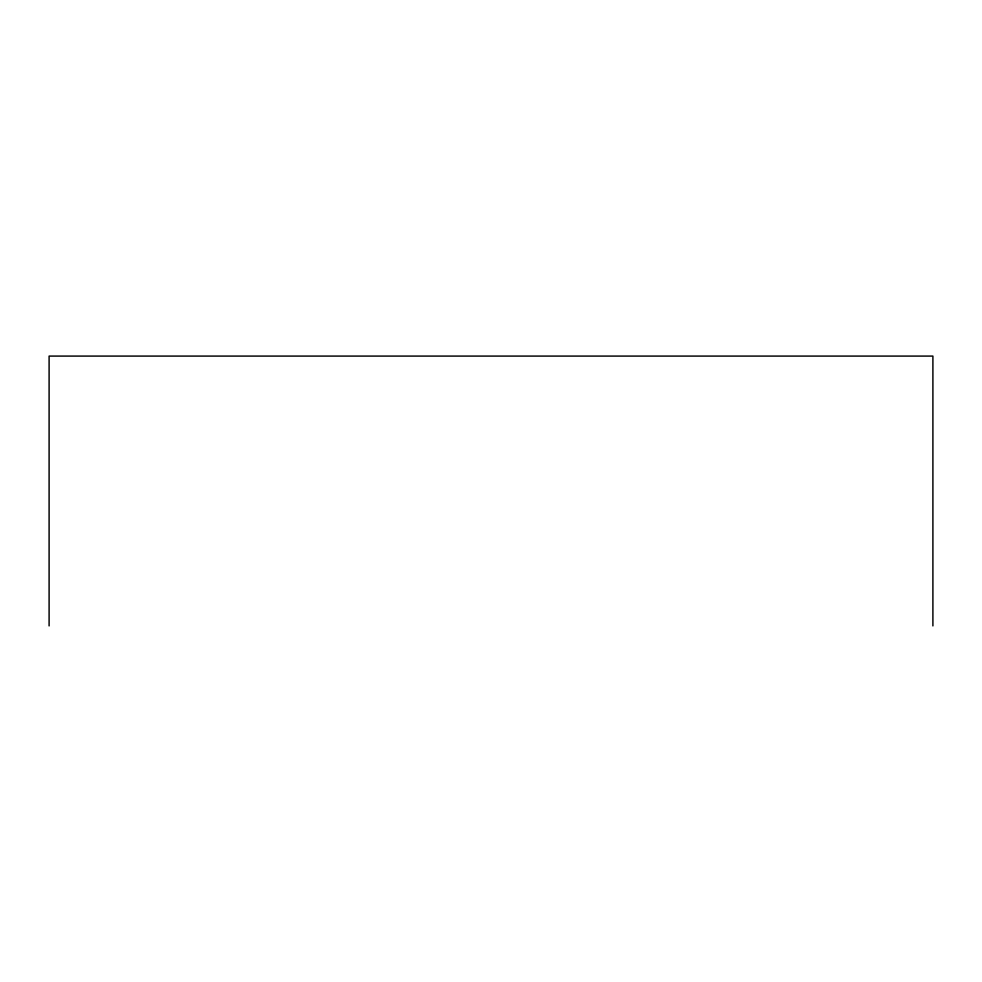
<?xml version="1.0" encoding="UTF-8"?>
<svg xmlns="http://www.w3.org/2000/svg" width="982" height="982" viewBox="0 0 982 982"><rect width="100%" height="100%" fill="white"/><g stroke="black" fill="none" stroke-linecap="round" stroke-linejoin="round"><path stroke-width="1.47" d="M932.9 625.915L932.9 356.085L49.1 356.085L49.1 625.915"/></g></svg>
